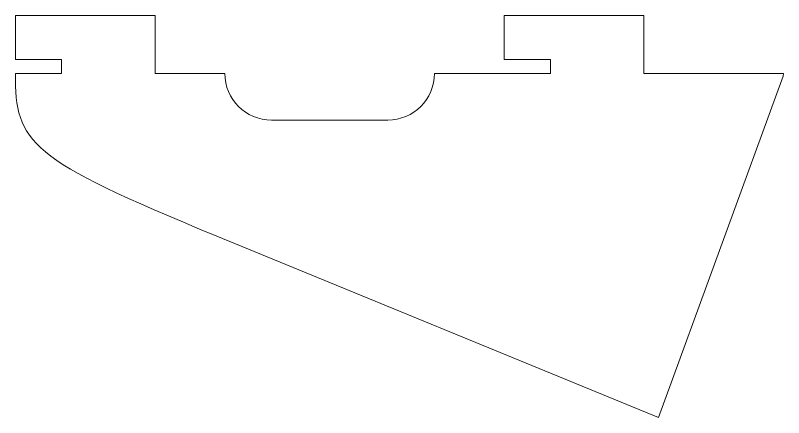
# Model space of a CAD drawing. Header units: millimetres. Extents: x -198 to 195, y -126 to 148.
# Drawn here: x -25 to 140, y -126.4 to -40 of the extents above; entities that cross this region are included whole.
import ezdxf

# ---------------------------------------------------------------- set-up
doc = ezdxf.new("R2010")
doc.units = ezdxf.units.MM
doc.header["$MEASUREMENT"] = 0
doc.layers.add('Layer 1', color=7, linetype='Continuous')

msp = doc.modelspace()

# ---------------------------------------------------------------- linework, layer by layer
at = {"layer": 'Layer 1', "lineweight": 0}
msp.add_open_spline([(139.9009, -53.0636), (139.9009, -53.0636), (140.0003, -52.5001), (140.0003, -52.5001), (140.0003, -52.5001), (140.0003, -52.5001), (139.9003, -52.5001), (139.9003, -52.5001), (139.9003, -52.5001), (139.9003, -52.5001), (110.0003, -52.5001), (110.0003, -52.5001), (110.0003, -52.5001), (110.0003, -52.5001), (110.0003, -40.0001), (110.0003, -40.0001), (110.0003, -40.0001), (110.0003, -40.0001), (80.0003, -40.0001), (80.0003, -40.0001), (80.0003, -40.0001), (80.0003, -40.0001), (80.0003, -49.5001), (80.0003, -49.5001), (80.0003, -49.5001), (80.0003, -49.5001), (89.9003, -49.5001), (89.9003, -49.5001), (89.9003, -49.5001), (89.9003, -49.5001), (89.9003, -52.5001), (89.9003, -52.5001), (89.9003, -52.5001), (89.9003, -52.5001), (65.0003, -52.5001), (65.0003, -52.5001), (65.0003, -52.5001), (65.0003, -58.0001), (60.5003, -62.5001), (55.0004, -62.5001), (55.0004, -62.5001), (55.0004, -62.5001), (30.0003, -62.5001), (30.0003, -62.5001), (30.0003, -62.5001), (24.5003, -62.5001), (20.0003, -58.0001), (20.0003, -52.5001), (20.0003, -52.5001), (20.0003, -52.5001), (5.0003, -52.5), (5.0003, -52.5), (5.0003, -52.5), (5.0003, -52.5), (5.0003, -40.0001), (5.0003, -40.0001), (5.0003, -40.0001), (5.0003, -40.0001), (-24.9997, -40.0001), (-24.9997, -40.0001), (-24.9997, -40.0001), (-24.9997, -40.0001), (-24.9997, -49.5001), (-24.9997, -49.5001), (-24.9997, -49.5001), (-24.9997, -49.5001), (-15.0997, -49.5001), (-15.0997, -49.5001), (-15.0997, -49.5001), (-15.0997, -49.5001), (-15.0997, -52.5), (-15.0997, -52.5), (-15.0997, -52.5), (-15.0997, -52.5), (-24.9997, -52.5), (-24.9997, -52.5), (-24.9997, -52.5), (-24.9997, -67.4801), (-22.1204, -70.8235), (18.2521, -87.4268), (18.2521, -87.4268), (18.2521, -87.4268), (113.092, -126.43), (113.092, -126.43), (113.092, -126.43), (113.092, -126.43), (139.9009, -53.0636), (139.9009, -53.0636)], degree=3, knots=[0, 0, 0, 0, 0.04347826, 0.04347826, 0.04347826, 0.04347826, 0.08695652, 0.08695652, 0.08695652, 0.08695652, 0.13043478, 0.13043478, 0.13043478, 0.13043478, 0.17391304, 0.17391304, 0.17391304, 0.17391304, 0.2173913, 0.2173913, 0.2173913, 0.2173913, 0.26086957, 0.26086957, 0.26086957, 0.26086957, 0.30434783, 0.30434783, 0.30434783, 0.30434783, 0.34782609, 0.34782609, 0.34782609, 0.34782609, 0.39130435, 0.39130435, 0.39130435, 0.39130435, 0.43478261, 0.43478261, 0.43478261, 0.43478261, 0.47826087, 0.47826087, 0.47826087, 0.47826087, 0.52173913, 0.52173913, 0.52173913, 0.52173913, 0.56521739, 0.56521739, 0.56521739, 0.56521739, 0.60869565, 0.60869565, 0.60869565, 0.60869565, 0.65217391, 0.65217391, 0.65217391, 0.65217391, 0.69565217, 0.69565217, 0.69565217, 0.69565217, 0.73913043, 0.73913043, 0.73913043, 0.73913043, 0.7826087, 0.7826087, 0.7826087, 0.7826087, 0.82608696, 0.82608696, 0.82608696, 0.82608696, 0.86956522, 0.86956522, 0.86956522, 0.86956522, 0.91304348, 0.91304348, 0.91304348, 0.91304348, 1, 1, 1, 1], dxfattribs=at)

doc.saveas('drawing.dxf')
